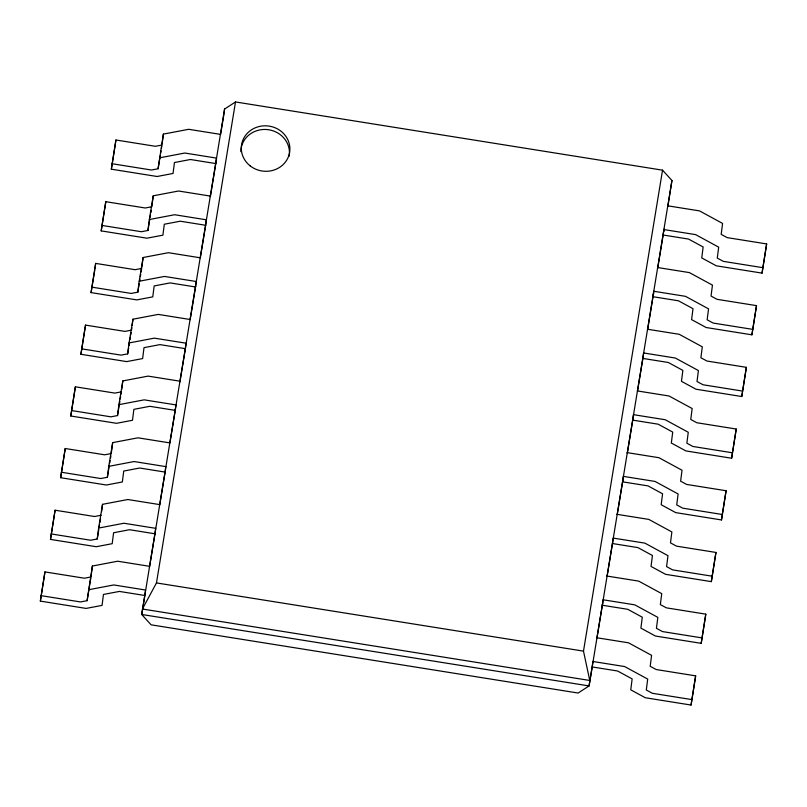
<?xml version="1.0" encoding="UTF-8"?>
<svg xmlns="http://www.w3.org/2000/svg" width="807" height="807" viewBox="0 0 807 807"><rect width="100%" height="100%" fill="white"/><g stroke="black" fill="none" stroke-linecap="round" stroke-linejoin="round"><path stroke-width="1.21" d="M144.826 595.485L119.406 591.43L103.457 594.456L102.055 605.391L86.107 608.417L40.35 601.114L44.95 571.911L84.382 578.216L90.989 576.955L92.391 566.03L117.691 561.218L149.426 566.292M44.95 571.911L40.35 601.114M51.194 533.941L90.626 540.236L97.233 538.985L98.636 528.06L123.925 523.249L155.67 528.323L154.964 533.79L129.544 529.725L113.595 532.751L112.193 543.686L96.245 546.712L50.488 539.409L55.088 510.206L94.53 516.51L101.137 515.249M55.088 510.206L50.488 539.409M61.332 472.236L100.764 478.541L107.371 477.28L108.774 466.355L134.073 461.543L165.808 466.617L165.102 472.085L139.692 468.02L123.733 471.056L122.341 481.981L106.383 485.007L60.636 477.704L65.236 448.51L104.668 454.805L111.275 453.554L112.677 442.619L137.977 437.818L169.712 442.882M65.236 448.51L60.636 477.704M71.47 410.531L110.912 416.836L117.519 415.575L118.922 404.65L144.211 399.848L175.946 404.912L175.25 410.38L149.83 406.314L133.881 409.351L132.479 420.276L116.531 423.312L70.774 415.998L75.374 386.805L114.816 393.1L121.423 391.849L121.03 394.22M75.374 386.805L70.774 415.998M81.618 348.836L121.05 355.13L127.657 353.88L129.059 342.945L154.359 338.143L186.094 343.207L185.388 348.674L159.968 344.619L144.019 347.646L142.617 358.58L126.669 361.607L80.912 354.293L85.522 325.1L124.954 331.395L131.561 330.144L131.874 327.713M85.522 325.1L80.912 354.293M91.756 287.131L131.198 293.425L137.805 292.174L139.197 281.24L164.497 276.438L196.232 281.512L195.536 286.969L170.116 282.914L154.167 285.94L152.765 296.875L136.807 299.901L91.06 292.598L95.66 263.395L135.092 269.699L141.699 268.438L141.114 271.999M94.954 268.862L95.66 263.395M101.904 225.425L141.336 231.72L147.943 230.469L149.345 219.534L174.635 214.733L206.37 219.807L205.674 225.274L180.254 221.209L164.305 224.235L162.903 235.17L146.955 238.196L101.198 230.893L105.798 201.689L145.24 207.994L151.847 206.733L153.239 195.808L178.539 191.007L210.274 196.071M105.798 201.689L101.198 230.893M215.812 163.569L190.391 159.504L174.443 162.54L173.041 173.465L157.093 176.491L111.346 169.188L115.946 139.994L155.378 146.289L161.985 145.038M115.946 139.994L111.346 169.188M41.046 595.647L80.488 601.941L87.095 600.69L92.391 566.03M101.601 511.608L102.539 504.325L127.829 499.523L159.564 504.587M121.726 389.418L122.815 380.914L148.115 376.112L179.85 381.186M132.187 325.282L132.963 319.209L158.253 314.407L189.988 319.481M141.861 267.228L143.101 257.514L168.401 252.702L200.136 257.776M112.042 163.72L151.474 170.025L158.081 168.764L163.387 134.103L188.677 129.302L220.412 134.365M162.136 143.817L163.387 134.103M144.967 594.396L145.522 590.028L113.787 584.954L88.498 589.756M215.953 162.469L216.518 158.101L184.783 153.027L159.483 157.839M224.013 113.424L224.578 109.056L235.513 101.954L662.547 170.166L671.938 180.506L667.964 205.876M691.76 699.578L652.318 693.284L646.296 690.005L647.698 679.08L624.618 666.552L592.883 661.478L592.187 666.945L617.607 671.01L632.153 678.909L630.751 689.834L645.307 697.742L691.054 705.046L695.654 675.852L656.222 669.548L650.2 666.279L651.592 655.345L628.522 642.816L596.787 637.752M695.654 675.852L691.054 705.046M701.898 637.883L662.466 631.578L656.434 628.31L657.836 617.375L634.766 604.846L603.031 599.772L602.325 605.24L627.745 609.305L642.291 617.204L640.899 628.139L655.445 636.037L701.202 643.34L705.802 614.147L666.36 607.842L660.338 604.574L661.74 593.639L638.66 581.111L606.925 576.047M705.802 614.147L701.202 643.34M712.046 576.178L672.604 569.873L666.582 566.605L667.974 555.67L644.904 543.141L613.169 538.077L612.473 543.535L637.883 547.6L652.439 555.498L651.037 566.433L665.583 574.332L711.34 581.635L715.94 552.442L676.508 546.147L670.476 542.869L671.878 531.944L648.808 519.405L617.073 514.341M715.94 552.442L711.34 581.635M722.184 514.473L682.752 508.168L676.72 504.9L678.122 493.965L655.042 481.436L623.307 476.372L622.611 481.84L648.031 485.895L662.577 493.793L661.175 504.728L675.731 512.627L721.478 519.94L726.088 490.737L686.646 484.442L680.624 481.164L682.026 470.239L658.946 457.71L627.21 452.636M726.088 490.737L721.478 519.94M732.322 452.767L692.89 446.473L686.858 443.194L688.26 432.27L665.19 419.731L633.455 414.667L632.749 420.134L658.169 424.189L672.725 432.098L671.323 443.023L685.869 450.921L731.626 458.235L736.226 429.031L696.794 422.737L690.762 419.469L692.164 408.534L669.084 396.005L637.348 390.931M736.226 429.031L731.626 458.235M742.47 391.062L703.028 384.768L697.006 381.489L698.408 370.564L675.328 358.036L643.593 352.962L642.897 358.429L668.307 362.484L682.863 370.393L681.461 381.318L696.017 389.226L741.764 396.53L746.364 367.336L706.932 361.032L700.9 357.763L702.302 346.828L679.232 334.3L647.496 329.236M746.364 367.336L741.764 396.53M752.608 329.357L713.176 323.062L707.144 319.794L708.546 308.859L685.466 296.33L653.731 291.256L653.034 296.724L678.455 300.789L693.001 308.688L691.599 319.612L706.155 327.521L751.912 334.824L756.512 305.631L717.07 299.326L711.048 296.058L712.45 285.123L689.37 272.595L657.634 267.531M756.512 305.631L751.912 334.824M762.746 267.662L723.314 261.357L717.282 258.089L718.684 247.154L695.614 234.625L663.879 229.561L663.172 235.019L688.593 239.084L703.149 246.982L701.747 257.917L716.293 265.816L762.05 273.119L766.65 243.926L727.218 237.631L721.186 234.353L722.588 223.428L699.518 210.889L667.772 205.825M766.65 243.926L762.05 273.119M91.06 292.598L94.762 270.052M98.636 528.06L102.539 504.325M108.774 466.355L112.677 442.619M118.922 404.65L122.815 380.914M129.059 342.945L132.963 319.209M139.197 281.24L143.101 257.514M149.345 219.534L153.239 195.808M87.095 600.69L90.798 578.145M97.233 538.985L98.797 529.493M99.18 527.122L99.574 524.752M99.967 522.371L100.552 518.81M107.371 477.28L109.328 465.417M109.712 463.047L110.105 460.666M110.498 458.295L110.882 455.925M117.519 415.575L119.86 401.341M120.253 398.971L120.636 396.59M127.657 353.88L128.636 347.938M129.029 345.567L129.614 342.007M129.998 339.636L130.391 337.265M130.784 334.895L131.168 332.514M137.805 292.174L139.167 283.862M139.561 281.492L139.944 279.121M140.337 276.751L140.731 274.37M147.943 230.469L149.699 219.786M150.092 217.416L150.475 215.045M150.869 212.675L151.262 210.294M158.081 168.764L160.23 155.711M160.623 153.34L161.007 150.97M161.4 148.589L161.793 146.218M224.578 109.056L141.699 614.48L151.101 624.82L578.125 693.031L589.07 685.93L592.126 667.278M144.766 595.818L141.699 614.48L589.07 685.93L671.938 180.506M149.466 567.22L154.994 533.639M159.695 505.031L165.001 472.7M169.914 442.851L175.432 409.27M179.931 381.913L185.449 348.331M190.149 319.723L195.667 286.142M200.368 257.544L205.684 225.203M210.385 196.605L215.903 163.024M220.604 134.416L223.872 114.523M662.547 170.166L583.491 651.128L589.766 680.462L142.405 609.013L156.467 582.926L235.513 101.954M597.039 637.429L602.718 602.869M607.056 576.491L612.574 542.909M617.274 514.301L622.792 480.73M627.291 453.363L632.809 419.781M637.51 391.183L643.028 357.602M647.527 330.245L653.66 292.931M657.745 268.055L663.263 234.474M663.758 231.458L664.151 229.087M156.467 582.926L583.491 651.128M240.839 151.645A24.321 22.717 7.3 0 1 267.218 129.574A24.321 22.717 7.3 0 1 289.108 156.306M250.17 165.879A24.321 22.717 7.3 0 0 289.572 152.664A24.321 22.717 7.3 0 0 257.06 127.123A24.321 22.717 7.3 0 0 250.17 165.879"/></g></svg>
